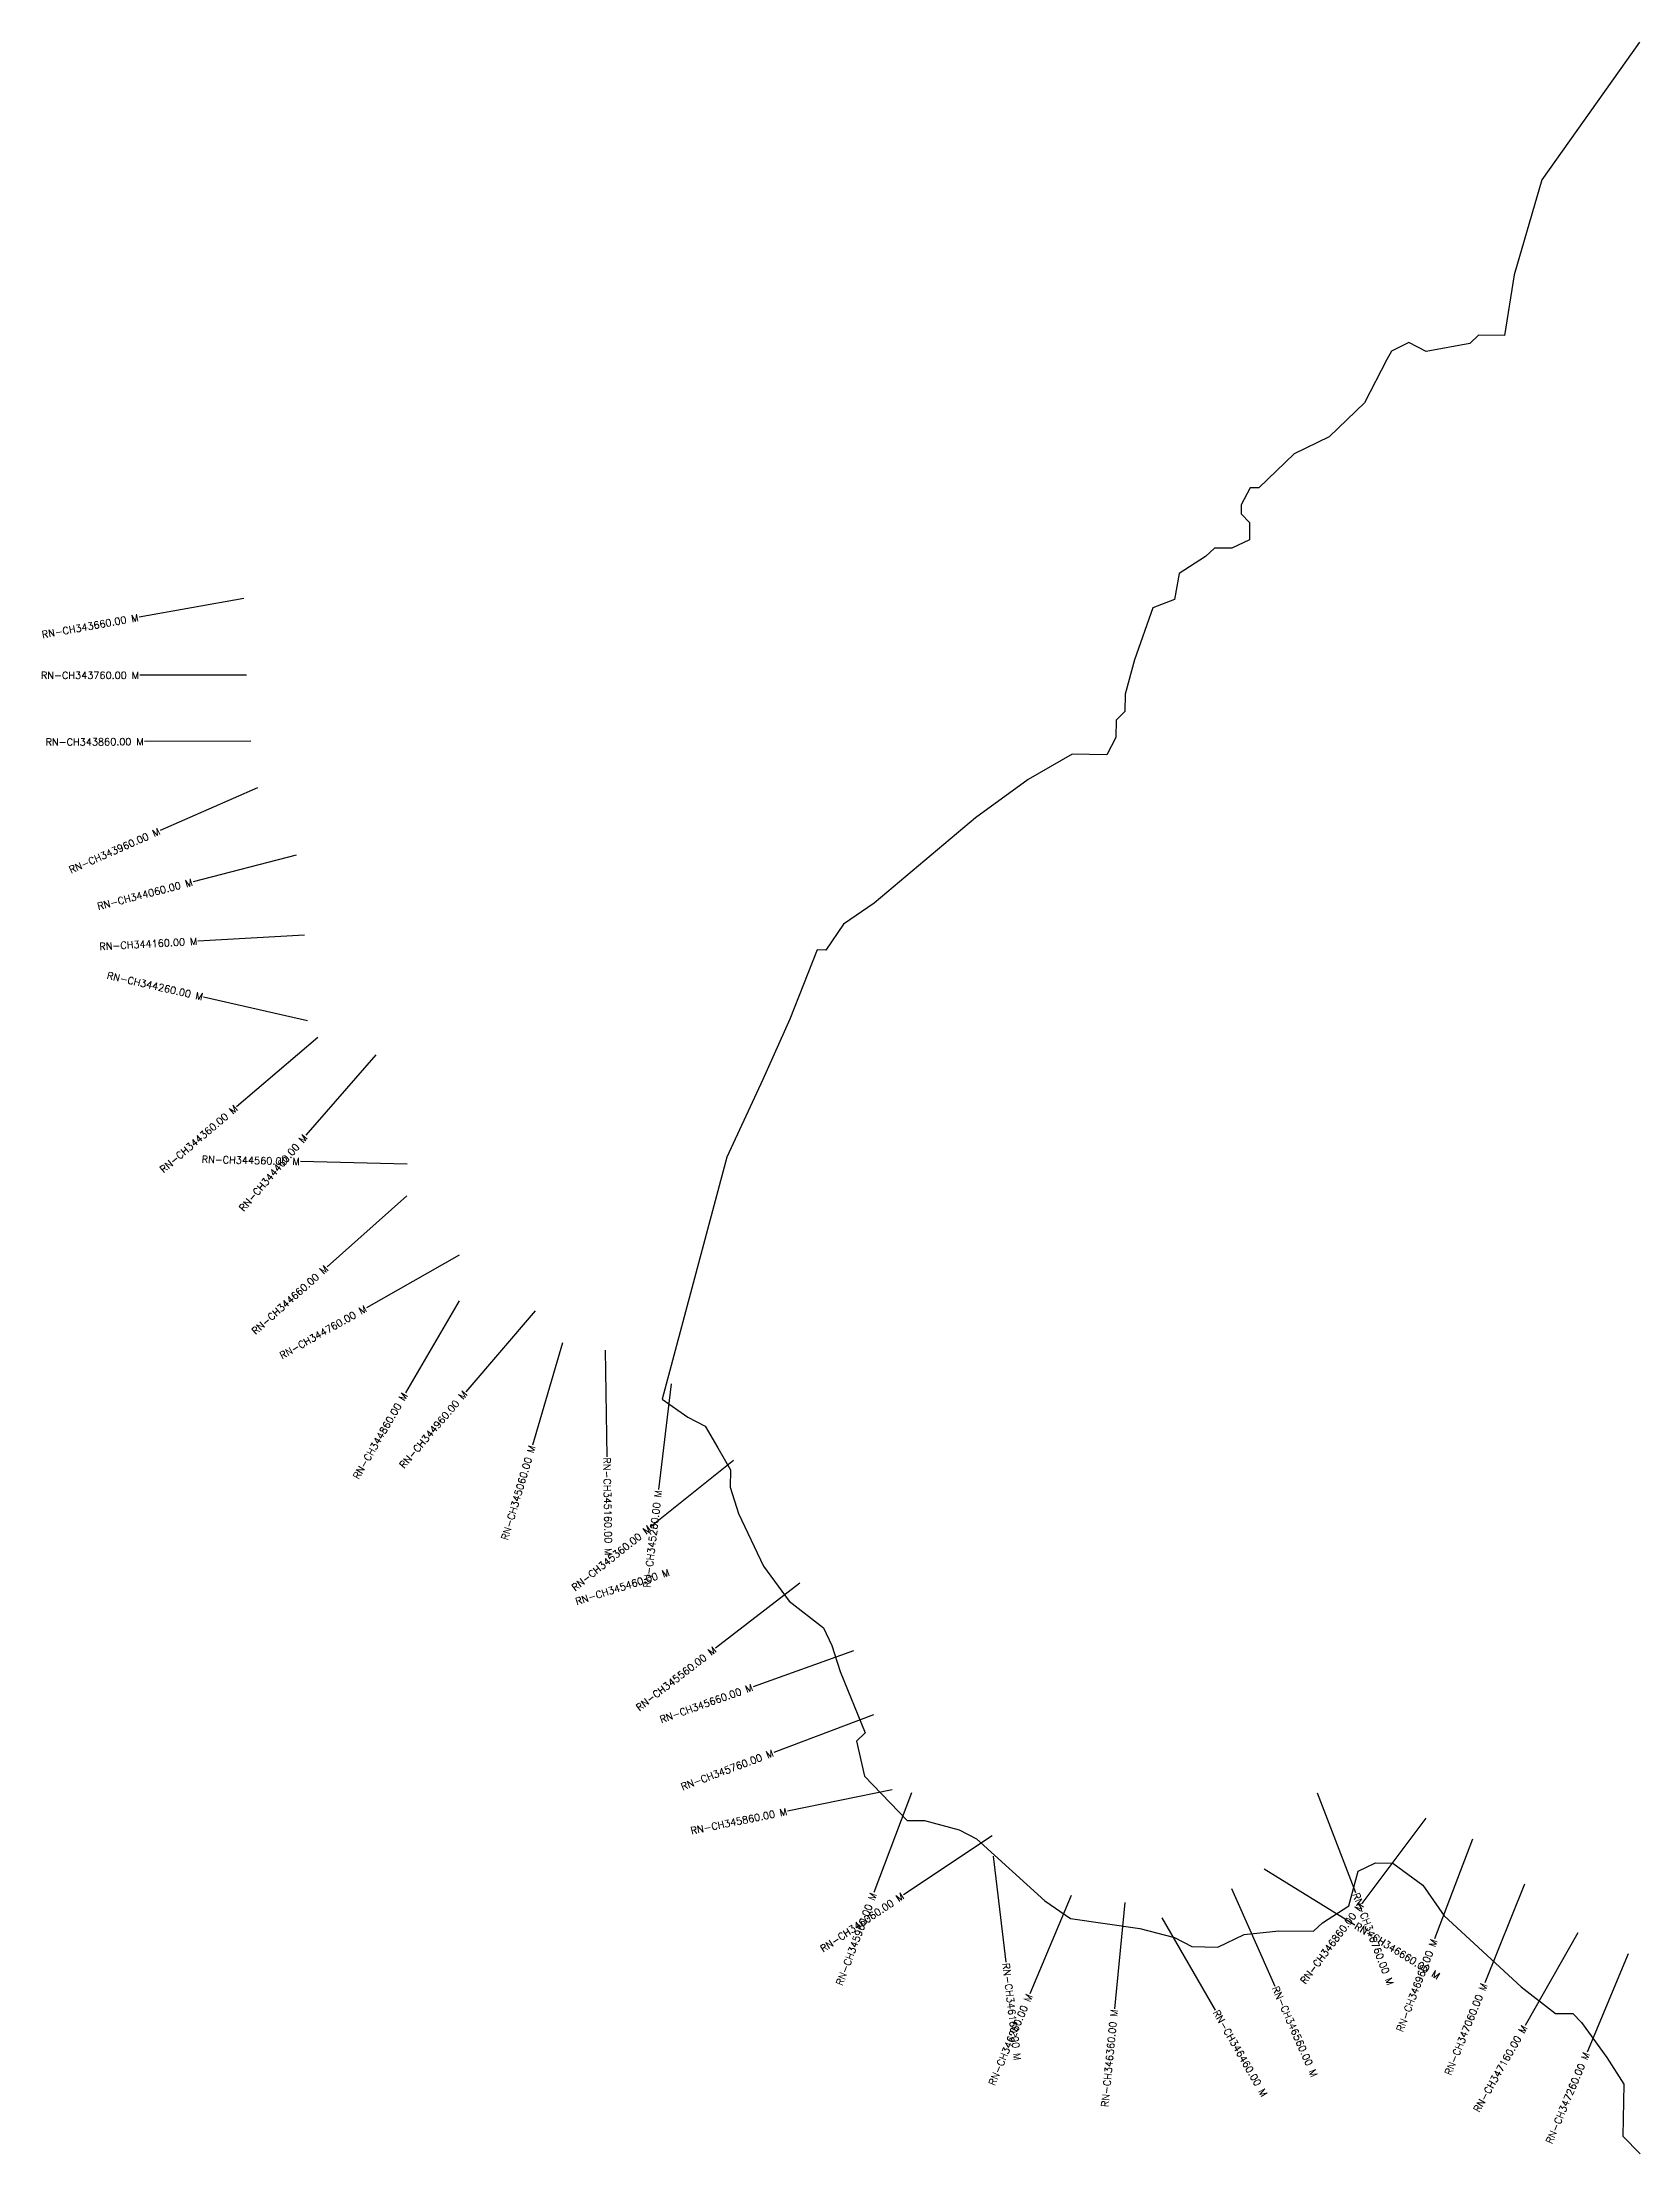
# Model space of a CAD drawing. Header units: metres. Extents: x 291069 to 296453, y 1982952 to 1986752.
# Drawn here: x 291069 to 293312, y 1983600 to 1986571 of the extents above; entities that cross this region are included whole.
import ezdxf
from ezdxf.enums import TextEntityAlignment as Align

# ---------------------------------------------------------------- set-up
doc = ezdxf.new("R2010")
doc.units = ezdxf.units.M
for name, color, linetype in [('CS', 134, 'Continuous'), ('CSMark', 6, 'Continuous'), ('VILLAGE BOUNDRY', 10, 'Continuous')]:
    doc.layers.add(name, color=color, linetype=linetype)
doc.styles.get("Standard").update_dxf_attribs({"font": 'simplex.shx'})

msp = doc.modelspace()

# ---------------------------------------------------------------- linework, layer by layer
at = {"layer": 'CS'}
for p, q in [((291353.1, 1985788.5), (291205.5, 1985761.9)), ((291356.4, 1985680.3), (291206.4, 1985680.3)), ((291362.9, 1985587.7), (291212.9, 1985587)), ((291372.2, 1985522.1), (291234.9, 1985461.8)), ((291426.6, 1985427.4), (291281.4, 1985389.8)), ((291438.1, 1985314.7), (291288.3, 1985306.4)), ((291442.3, 1985194.3), (291296, 1985227.6)), ((291456.9, 1985170.6), (291342.6, 1985073.4)), ((291538.7, 1985146.4), (291440.3, 1985033.3)), ((291582.6, 1984992.8), (291432.6, 1984996.3)), ((291582.1, 1984948), (291470, 1984848.2)), ((291656, 1984864.5), (291525.4, 1984790.7)), ((291655.8, 1984800.4), (291580.2, 1984670.9)), ((291762.7, 1984786.4), (291665.1, 1984672.5)), ((291801.5, 1984741.3), (291759, 1984597.4)), ((291861.3, 1984731), (291863.8, 1984581.1)), ((291954.4, 1984683.8), (291936.6, 1984534.9)), ((292042.2, 1984575.5), (291924.9, 1984482)), ((292135.4, 1984403.2), (292016.6, 1984311.6)), ((292211.1, 1984307.8), (292069.8, 1984257.5)), ((292239.2, 1984217.8), (292098.8, 1984165.1)), ((292265.1, 1984112.4), (292118.1, 1984082.4)), ((292292.6, 1984108.4), (292239.6, 1983968)), ((292863.6, 1984108.1), (292917.3, 1983968.1)), ((293016.2, 1984072.5), (292926.2, 1983952.5)), ((292406, 1984047.9), (292281.2, 1983964.7)), ((293081.9, 1984042.9), (293028.7, 1983902.7)), ((292407.4, 1984018.9), (292425.3, 1983870)), ((292788.9, 1984001.3), (292916.5, 1983922.5)), ((293155.4, 1983979.9), (293099.2, 1983840.8)), ((292517.4, 1983963.6), (292459.1, 1983825.4)), ((292592.6, 1983953.8), (292578, 1983804.5)), ((292743.1, 1983973.6), (292803.8, 1983836.4)), ((292645, 1983932.3), (292720.1, 1983802.4)), ((293230.4, 1983911.2), (293156, 1983780.9)), ((293301.3, 1983881.9), (293243.2, 1983743.6))]:
    msp.add_line(p, q, dxfattribs=at)
at = {"layer": 'VILLAGE BOUNDRY'}
msp.add_lwpolyline([(293317.2, 1986570.9), (293179.6, 1986377.5), (293140.8, 1986243.7), (293127.1, 1986158.4), (293090.5, 1986159), (293078.1, 1986146.9), (293016.8, 1986135.7), (292992.5, 1986148.3), (292967.9, 1986136.5), (292961.6, 1986124.4), (292930, 1986063.8), (292880.4, 1986015.7), (292831.1, 1985992), (292781.4, 1985944), (292769.2, 1985944.2), (292756.5, 1985919.9), (292756.3, 1985907.7), (292768.4, 1985895.3), (292768, 1985870.8), (292743.3, 1985859), (292718.9, 1985859.4), (292706.5, 1985847.4), (292669.4, 1985823.5), (292662.7, 1985787), (292632, 1985775.3), (292606.3, 1985702.3), (292593.3, 1985653.6), (292592.9, 1985629.2), (292580.5, 1985617.2), (292580.1, 1985592.7), (292567.5, 1985568.5), (292518.6, 1985569.3), (292456.9, 1985533.6), (292382.7, 1985479.8), (292240.2, 1985359.9), (292196.9, 1985330), (292171.9, 1985293.8), (292159.6, 1985294), (292121.4, 1985196.8), (292083.4, 1985111.9), (292032.7, 1985002.6), (291941.6, 1984661.9), (291977.8, 1984636.8), (292002.1, 1984624.2), (292019.9, 1984593.4), (292037.8, 1984562.5), (292037.4, 1984538.1), (292049, 1984501.2), (292084.4, 1984427.3), (292120.3, 1984377.8), (292168.6, 1984340.3), (292180.4, 1984315.7), (292192, 1984278.9), (292227.3, 1984192.7), (292214.9, 1984180.7), (292226.3, 1984131.6), (292286.4, 1984069.5), (292310.9, 1984069.1), (292359.5, 1984056.1), (292383.8, 1984043.5), (292480.2, 1983956.3), (292516.4, 1983931.3), (292614, 1983917.5), (292662.7, 1983904.5), (292686.9, 1983891.9), (292723.6, 1983891.3), (292760.6, 1983909), (292809.5, 1983914.3), (292858.4, 1983913.5), (292870.8, 1983925.5), (292907.9, 1983949.4), (292920.9, 1983998.1), (292945.6, 1984009.9), (292970, 1984009.5), (293012.3, 1983978.3), (293042.1, 1983935), (293150.5, 1983835.4), (293198.8, 1983798), (293223.2, 1983797.6), (293235.3, 1983785.2), (293271.2, 1983735.7), (293295, 1983698.6), (293293.8, 1983625.3), (293317.8, 1983600.5)], dxfattribs=at)

# ---------------------------------------------------------------- texts
at = {"layer": 'CSMark'}
for s, rotation, p in [('RN-CH343660.00 M', 10.2101, (291204.5, 1985761.7)), ('RN-CH343860.00 M', 0.2746, (291211.9, 1985587)), ('RN-CH343960.00 M', 23.7143, (291234, 1985461.4)), ('RN-CH344060.00 M', 14.513, (291280.5, 1985389.5)), ('RN-CH344160.00 M', 3.1626, (291287.3, 1985306.3)), ('RN-CH344260.00 M', 347.1766, (291295.1, 1985227.8)), ('RN-CH344360.00 M', 40.3817, (291341.9, 1985072.8)), ('RN-CH344460.00 M', 48.9622, (291439.6, 1985032.5)), ('RN-CH344560.00 M', 358.6772, (291431.6, 1984996.3)), ('RN-CH344660.00 M', 41.6822, (291469.3, 1984847.6)), ('RN-CH344760.00 M', 29.4594, (291524.6, 1984790.2)), ('RN-CH344860.00 M', 59.7208, (291579.7, 1984670)), ('RN-CH344960.00 M', 49.4082, (291664.4, 1984671.7)), ('RN-CH345060.00 M', 73.5271, (291758.7, 1984596.5)), ('RN-CH345260.00 M', 83.151, (291936.4, 1984533.9)), ('RN-CH345360.00 M', 38.5427, (291924.1, 1984481.4)), ('RN-CH345460.00 M', 17.6321, (291951.5, 1984418.8)), ('RN-CH345560.00 M', 37.6429, (292015.8, 1984310.9)), ('RN-CH345660.00 M', 19.6032, (292068.8, 1984257.1)), ('RN-CH345760.00 M', 20.5671, (292097.8, 1984164.7)), ('RN-CH345860.00 M', 11.5402, (292117.1, 1984082.2)), ('RN-CH346060.00 M', 33.7059, (292280.4, 1983964.2)), ('RN-CH345960.00 M', 69.3134, (292239.3, 1983967.1)), ('RN-CH346860.00 M', 53.1469, (292925.6, 1983951.7)), ('RN-CH346960.00 M', 69.1905, (293028.3, 1983901.8)), ('RN-CH347060.00 M', 68.0202, (293098.8, 1983839.8)), ('RN-CH346260.00 M', 67.1389, (292458.7, 1983824.5)), ('RN-CH346360.00 M', 84.4161, (292577.9, 1983803.5)), ('RN-CH347160.00 M', 60.2699, (293155.5, 1983780.1)), ('RN-CH347260.00 M', 67.2078, (293242.8, 1983742.7))]:
    msp.add_text(s, height=10, rotation=rotation, dxfattribs=at).set_placement(p, align=Align.MIDDLE_RIGHT)
msp.add_text('RN-CH343760.00 M', height=10, dxfattribs=at).set_placement((291205.4, 1985680.3), align=Align.MIDDLE_RIGHT)
for s, rotation, p in [('RN-CH345160.00 M', 270.9385, (291863.8, 1984580.1)), ('RN-CH346760.00 M', 290.962, (292917.6, 1983967.1)), ('RN-CH346660.00 M', 328.3089, (292917.4, 1983922)), ('RN-CH346160.00 M', 276.8387, (292425.4, 1983869)), ('RN-CH346560.00 M', 293.8475, (292804.2, 1983835.5)), ('RN-CH346460.00 M', 300.0186, (292720.6, 1983801.6))]:
    msp.add_text(s, height=10, rotation=rotation, dxfattribs=at).set_placement(p, align=Align.MIDDLE_LEFT)

doc.saveas('drawing.dxf')
